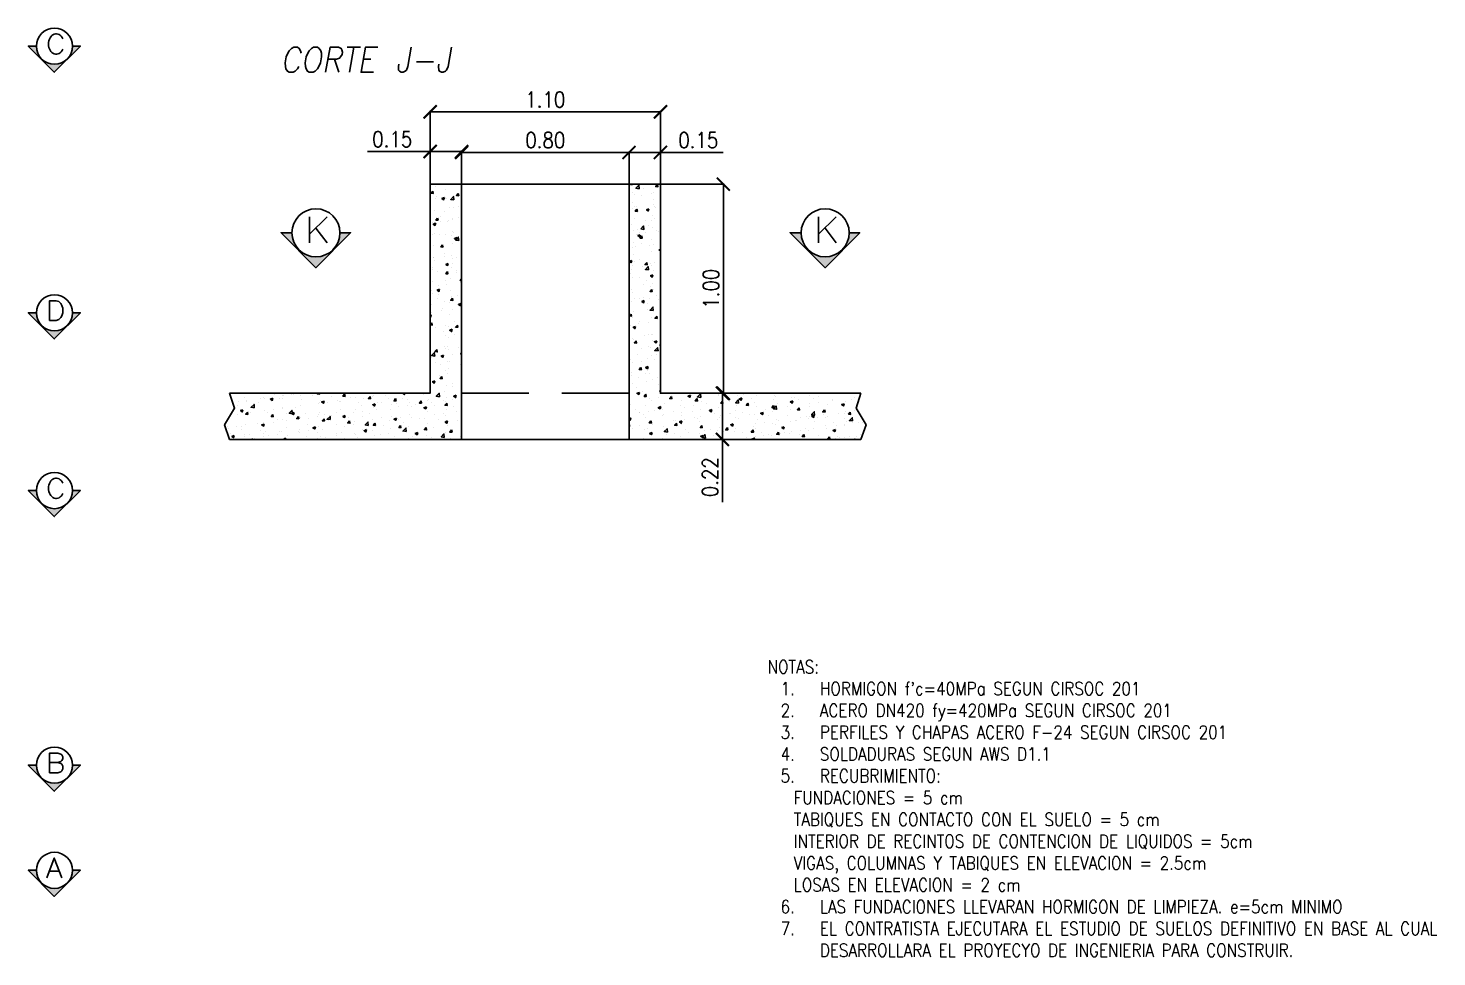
# Model space of a CAD drawing. Extents: x 93 to 1928, y 79 to 574.
# Drawn here: x 531.4 to 800.7, y 113.2 to 290.7 of the extents above; entities that cross this region are included whole.
import ezdxf

# ---------------------------------------------------------------- set-up
doc = ezdxf.new("R2010")
doc.units = 0
doc.header["$MEASUREMENT"] = 0
for name, color, linetype in [('Cotas', 1, 'Continuous'), ('PDF_00-COTAS-PARCIALES', 4, 'Continuous'), ('PDF_auxiliar', 1, 'Continuous'), ('PDF_CORTES-50', 6, 'Continuous'), ('PDF_encofrado', 4, 'Continuous'), ('PDF_HATCH', 1, 'Continuous'), ('PDF_LINEAS-POS-ARMADURA', 4, 'Continuous'), ('Texto', 2, 'Continuous')]:
    doc.layers.add(name, color=color, linetype=linetype)
doc.styles.add('ROMANS', font='ROMANS.SHX', dxfattribs={"width": 0.85})
doc.dimstyles.new('1.10', dxfattribs={"dimtxt": 3, "dimasz": 2.5, "dimexe": 0.18, "dimexo": 0.0625, "dimgap": 0.85, "dimtad": 1, "dimlfac": 0.1, "dimzin": 0, "dimdsep": 46, "dimtxsty": 'ROMANS', "dimblk": 'ARCHTICK', "dimcen": 0.09, "dimclrd": 256, "dimclre": 256, "dimclrt": 2, "dimadec": 0, "dimazin": 0, "dimtfac": 1, "dimtofl": 0, "dimtmove": 0, "dimatfit": 3, "dimfxl": 15, "dimfxlon": 1, "dimtolj": 1, "dimtzin": 0, "dimarcsym": 0})

# ---------------------------------------------------------------- blocks, each defined once
blk = doc.blocks.new('_ArchTick')
at = {"color": 0, "linetype": 'ByBlock', "const_width": 0.15}
blk.add_lwpolyline([(-0.5, -0.5), (0.5, 0.5)], dxfattribs=at)
blk = doc.blocks.new('*D42')
at = {"layer": 'Cotas', "lineweight": -2, "transparency": 16777216}
for p, q in [((652.32, 220.89), (664.28, 220.89)), ((664.1, 220.89), (664.1, 212.09)), ((652.32, 212.09), (664.28, 212.09)), ((664.1, 212.09), (664.1, 200.12))]:
    blk.add_line(p, q, dxfattribs=at)
at = {"layer": 'Defpoints', "color": 0, "transparency": 16777216}
for p in [(652.26, 220.89), (652.26, 212.09), (664.1, 212.09)]:
    blk.add_point(p, dxfattribs=at)
at = {"layer": 'Cotas', "lineweight": -2, "transparency": 16777216, "xscale": 2.5, "yscale": 2.5, "zscale": 2.5}
for p, rotation in [((664.1, 220.89), 90), ((664.1, 212.09), 270)]:
    blk.add_blockref('_ArchTick', p, dxfattribs=dict(at, rotation=rotation))
at = {"layer": 'Cotas', "color": 2, "transparency": 16777216, "insert": (661.75, 204.85), "char_height": 3, "attachment_point": 5, "rotation": 90, "style": 'ROMANS'}
blk.add_mtext('\\A1;0.22', dxfattribs=at)
blk = doc.blocks.new('*D43')
at = {"layer": 'Cotas', "lineweight": -2, "transparency": 16777216}
for p, q in [((614.24, 260.93), (614.24, 267.11)), ((614.24, 266.93), (646.25, 266.93)), ((646.25, 260.93), (646.25, 267.11))]:
    blk.add_line(p, q, dxfattribs=at)
at = {"layer": 'Defpoints', "color": 0, "transparency": 16777216}
for p in [(646.25, 266.93), (614.24, 260.86), (646.25, 260.86)]:
    blk.add_point(p, dxfattribs=at)
at = {"layer": 'Cotas', "lineweight": -2, "transparency": 16777216, "xscale": 2.5, "yscale": 2.5, "zscale": 2.5, "rotation": 180}
blk.add_blockref('_ArchTick', (614.24, 266.93), dxfattribs=at)
at = {"layer": 'Cotas', "lineweight": -2, "transparency": 16777216, "xscale": 2.5, "yscale": 2.5, "zscale": 2.5}
blk.add_blockref('_ArchTick', (646.25, 266.93), dxfattribs=at)
at = {"layer": 'Cotas', "color": 2, "transparency": 16777216, "insert": (630.25, 269.28), "char_height": 3, "attachment_point": 5, "style": 'ROMANS'}
blk.add_mtext('\\A1;0.80', dxfattribs=at)
blk = doc.blocks.new('*D44')
at = {"layer": 'Cotas', "lineweight": -2, "transparency": 16777216}
for p, q in [((646.25, 260.93), (646.25, 267.11)), ((646.25, 266.93), (652.26, 266.93)), ((652.26, 260.93), (652.26, 267.11)), ((652.26, 266.93), (664.23, 266.93))]:
    blk.add_line(p, q, dxfattribs=at)
at = {"layer": 'Defpoints', "color": 0, "transparency": 16777216}
for p in [(652.26, 266.93), (646.25, 260.86), (652.26, 260.86)]:
    blk.add_point(p, dxfattribs=at)
at = {"layer": 'Cotas', "lineweight": -2, "transparency": 16777216, "xscale": 2.5, "yscale": 2.5, "zscale": 2.5, "rotation": 180}
blk.add_blockref('_ArchTick', (646.25, 266.93), dxfattribs=at)
at = {"layer": 'Cotas', "lineweight": -2, "transparency": 16777216, "xscale": 2.5, "yscale": 2.5, "zscale": 2.5}
blk.add_blockref('_ArchTick', (652.26, 266.93), dxfattribs=at)
at = {"layer": 'Cotas', "color": 2, "transparency": 16777216, "insert": (659.5, 269.28), "char_height": 3, "attachment_point": 5, "style": 'ROMANS'}
blk.add_mtext('\\A1;0.15', dxfattribs=at)
blk = doc.blocks.new('*D45')
at = {"layer": 'Cotas', "lineweight": -2, "transparency": 16777216}
for p, q in [((608.23, 267.11), (596.26, 267.11)), ((608.23, 260.93), (608.23, 267.29)), ((614.24, 267.11), (608.23, 267.11)), ((614.24, 260.93), (614.24, 267.29))]:
    blk.add_line(p, q, dxfattribs=at)
at = {"layer": 'Defpoints', "color": 0, "transparency": 16777216}
for p in [(608.23, 267.11), (608.23, 260.86), (614.24, 260.86)]:
    blk.add_point(p, dxfattribs=at)
at = {"layer": 'Cotas', "lineweight": -2, "transparency": 16777216, "xscale": 2.5, "yscale": 2.5, "zscale": 2.5, "rotation": 180}
blk.add_blockref('_ArchTick', (608.23, 267.11), dxfattribs=at)
at = {"layer": 'Cotas', "lineweight": -2, "transparency": 16777216, "xscale": 2.5, "yscale": 2.5, "zscale": 2.5}
blk.add_blockref('_ArchTick', (614.24, 267.11), dxfattribs=at)
at = {"layer": 'Cotas', "color": 2, "transparency": 16777216, "insert": (600.99, 269.46), "char_height": 3, "attachment_point": 5, "style": 'ROMANS'}
blk.add_mtext('\\A1;0.15', dxfattribs=at)
blk = doc.blocks.new('*D46')
at = {"layer": 'Cotas', "lineweight": -2, "transparency": 16777216}
for p, q in [((652.32, 260.86), (664.46, 260.86)), ((664.28, 260.86), (664.28, 220.89)), ((652.32, 220.89), (664.46, 220.89))]:
    blk.add_line(p, q, dxfattribs=at)
at = {"layer": 'Defpoints', "color": 0, "transparency": 16777216}
for p in [(652.26, 260.86), (652.26, 220.89), (664.28, 220.89)]:
    blk.add_point(p, dxfattribs=at)
at = {"layer": 'Cotas', "lineweight": -2, "transparency": 16777216, "xscale": 2.5, "yscale": 2.5, "zscale": 2.5}
for p, rotation in [((664.28, 260.86), 90), ((664.28, 220.89), 270)]:
    blk.add_blockref('_ArchTick', p, dxfattribs=dict(at, rotation=rotation))
at = {"layer": 'Cotas', "color": 2, "transparency": 16777216, "insert": (661.93, 240.88), "char_height": 3, "attachment_point": 5, "rotation": 90, "style": 'ROMANS'}
blk.add_mtext('\\A1;1.00', dxfattribs=at)
blk = doc.blocks.new('*D53')
at = {"layer": 'Cotas', "lineweight": -2, "transparency": 16777216}
for p, q in [((608.23, 260.93), (608.23, 274.87)), ((608.23, 274.69), (652.26, 274.69)), ((652.26, 260.93), (652.26, 274.87))]:
    blk.add_line(p, q, dxfattribs=at)
at = {"layer": 'Defpoints', "color": 0, "transparency": 16777216}
for p in [(652.26, 274.69), (608.23, 260.86), (652.26, 260.86)]:
    blk.add_point(p, dxfattribs=at)
at = {"layer": 'Cotas', "lineweight": -2, "transparency": 16777216, "xscale": 2.5, "yscale": 2.5, "zscale": 2.5, "rotation": 180}
blk.add_blockref('_ArchTick', (608.23, 274.69), dxfattribs=at)
at = {"layer": 'Cotas', "lineweight": -2, "transparency": 16777216, "xscale": 2.5, "yscale": 2.5, "zscale": 2.5}
blk.add_blockref('_ArchTick', (652.26, 274.69), dxfattribs=at)
at = {"layer": 'Cotas', "color": 2, "transparency": 16777216, "insert": (630.25, 277.04), "char_height": 3, "attachment_point": 5, "style": 'ROMANS'}
blk.add_mtext('\\A1;1.10', dxfattribs=at)

msp = doc.modelspace()

# ---------------------------------------------------------------- hatches: boundary and pattern name
at = {"layer": 'PDF_00-COTAS-PARCIALES', "transparency": 33554559}
for points in [[(541.392, 287.243), (539.832, 287.243), (539.769, 286.606), (539.61, 286.001), (539.323, 285.428), (538.941, 284.919), (538.464, 284.474), (537.923, 284.155), (537.318, 283.932), (536.713, 283.805), (536.076, 283.805), (535.44, 283.932), (534.867, 284.155), (534.326, 284.474), (533.848, 284.919), (533.466, 285.428), (533.18, 286.001), (533.021, 286.606), (532.957, 287.243), (531.397, 287.243), (533.721, 284.919), (534.135, 284.474), (534.453, 284.155), (534.708, 283.932), (534.803, 283.805), (536.395, 282.245), (538.305, 284.155), (538.655, 284.474), (539.069, 284.919)], [(541.392, 236.281), (539.832, 236.281), (539.769, 235.644), (539.61, 235.039), (539.323, 234.466), (538.941, 233.957), (538.464, 233.543), (537.923, 233.193), (537.318, 232.97), (536.713, 232.843), (536.076, 232.843), (535.44, 232.97), (534.867, 233.193), (534.326, 233.543), (533.848, 233.957), (533.466, 234.466), (533.18, 235.039), (533.021, 235.644), (532.957, 236.281), (531.397, 236.281), (534.135, 233.543), (534.453, 233.193), (534.708, 232.97), (534.803, 232.843), (536.395, 231.283)], [(541.392, 202.316), (539.832, 202.316), (539.769, 201.68), (539.61, 201.075), (539.323, 200.502), (538.941, 199.993), (538.464, 199.579), (537.923, 199.229), (537.318, 199.006), (536.713, 198.878), (536.076, 198.878), (535.44, 199.006), (534.867, 199.229), (534.326, 199.579), (533.848, 199.993), (533.466, 200.502), (533.18, 201.075), (533.021, 201.68), (532.957, 202.316), (531.397, 202.316), (534.135, 199.579), (534.453, 199.229), (534.708, 199.006), (534.803, 198.878), (536.395, 197.319)], [(541.392, 149.826), (539.832, 149.826), (539.769, 149.189), (539.61, 148.585), (539.323, 148.012), (538.941, 147.502), (538.464, 147.088), (537.923, 146.738), (537.318, 146.515), (536.713, 146.388), (536.076, 146.388), (535.44, 146.515), (534.867, 146.738), (534.326, 147.088), (533.848, 147.502), (533.466, 148.012), (533.18, 148.585), (533.021, 149.189), (532.957, 149.826), (531.397, 149.826), (534.135, 147.088), (534.453, 146.738), (534.708, 146.515), (534.803, 146.388), (536.395, 144.828)], [(541.392, 129.74), (539.832, 129.74), (539.769, 129.135), (539.61, 128.499), (539.323, 127.926), (538.941, 127.448), (538.464, 127.003), (537.923, 126.684), (537.318, 126.43), (536.713, 126.334), (536.076, 126.334), (535.44, 126.43), (534.867, 126.684), (534.326, 127.003), (533.848, 127.448), (533.466, 127.926), (533.18, 128.499), (533.021, 129.135), (532.957, 129.74), (531.397, 129.74), (532.034, 129.135), (532.639, 128.499), (533.212, 127.926), (533.721, 127.448), (534.135, 127.003), (536.395, 124.743), (537.954, 126.334), (538.082, 126.43), (538.305, 126.684), (538.655, 127.003), (539.069, 127.448), (539.578, 127.926), (540.151, 128.499), (540.756, 129.135)]]:
    msp.add_hatch(color=256, dxfattribs=at).paths.add_polyline_path(points)
at = {"layer": 'PDF_LINEAS-POS-ARMADURA', "transparency": 33554559}
for points in [[(593.03, 251.59), (590.956, 251.59), (590.871, 250.744), (590.659, 249.897), (590.278, 249.177), (589.77, 248.5), (589.135, 247.907), (588.415, 247.484), (587.653, 247.145), (586.806, 247.018), (585.96, 247.018), (585.113, 247.145), (584.351, 247.484), (583.631, 247.907), (582.996, 248.5), (582.488, 249.177), (582.107, 249.897), (581.895, 250.744), (581.811, 251.59), (579.736, 251.59), (580.583, 250.744), (581.387, 249.897), (582.149, 249.177), (582.827, 248.5), (583.377, 247.907), (583.843, 247.484), (584.139, 247.145), (586.383, 244.901), (588.458, 247.018), (588.627, 247.145), (588.923, 247.484), (589.389, 247.907), (589.94, 248.5), (590.617, 249.177), (591.379, 249.897), (592.183, 250.744)], [(690.367, 251.59), (688.292, 251.59), (688.208, 250.744), (687.954, 249.897), (687.615, 249.177), (687.107, 248.5), (686.472, 247.907), (685.752, 247.484), (684.948, 247.145), (684.143, 247.018), (683.296, 247.018), (682.45, 247.145), (681.645, 247.484), (680.925, 247.907), (680.333, 248.5), (679.825, 249.177), (679.443, 249.897), (679.189, 250.744), (679.105, 251.59), (677.03, 251.59), (677.877, 250.744), (678.681, 249.897), (679.443, 249.177), (681.137, 247.484), (681.433, 247.145), (681.603, 247.018), (683.72, 244.901), (685.794, 247.018), (685.964, 247.145), (686.26, 247.484), (687.954, 249.177), (688.716, 249.897), (689.52, 250.744)]]:
    msp.add_hatch(color=256, dxfattribs=at).paths.add_polyline_path(points)

# ---------------------------------------------------------------- linework, layer by layer
at = {"layer": 'PDF_00-COTAS-PARCIALES', "lineweight": 25}
for points in [[(532.957, 287.243), (531.397, 287.243), (536.395, 282.245), (541.392, 287.243), (539.832, 287.243)], [(532.957, 236.281), (531.397, 236.281), (536.395, 231.283), (541.392, 236.281), (539.832, 236.281)], [(532.957, 202.316), (531.397, 202.316), (536.395, 197.319), (541.392, 202.316), (539.832, 202.316)], [(532.957, 149.826), (531.397, 149.826), (536.395, 144.828), (541.392, 149.826), (539.832, 149.826)], [(532.957, 129.74), (531.397, 129.74), (536.395, 124.743), (541.392, 129.74), (539.832, 129.74)]]:
    msp.add_lwpolyline(points, dxfattribs=at)
at = {"layer": 'PDF_00-COTAS-PARCIALES', "color": 6, "lineweight": 25}
msp.add_lwpolyline([(535.503, 234.816), (535.503, 238.572), (536.745, 238.572), (537.286, 238.413), (537.636, 238.031), (537.827, 237.681), (538.018, 237.14), (538.018, 236.249), (537.827, 235.708), (537.636, 235.357), (537.286, 235.007), (536.745, 234.816)], close=True, dxfattribs=at)
for points in [[(537.095, 150.335), (537.636, 150.144), (537.827, 149.985), (538.018, 149.603), (538.018, 149.094), (537.827, 148.712), (537.636, 148.553), (537.095, 148.362), (535.503, 148.362), (535.503, 152.118), (537.095, 152.118), (537.636, 151.927), (537.827, 151.768), (538.018, 151.418), (538.018, 151.036), (537.827, 150.685), (537.636, 150.526), (537.095, 150.335), (535.503, 150.335)], [(534.962, 128.276), (536.395, 132.064), (537.827, 128.276)], [(535.503, 129.549), (537.286, 129.549)]]:
    msp.add_lwpolyline(points, dxfattribs=at)
at = {"layer": 'PDF_00-COTAS-PARCIALES', "lineweight": 25}
for centre in [(536.411, 287.227), (536.411, 236.265), (536.411, 202.3), (536.411, 149.81), (536.411, 129.724)]:
    msp.add_circle(centre, 3.454, dxfattribs=at)
at = {"layer": 'PDF_00-COTAS-PARCIALES', "color": 6, "lineweight": 25}
for centre, major_axis, ratio, start_param, end_param in [((536.747, 287.65), (0.014, 1.942), 0.7598939, 5.2545534, 10.4720151), ((536.75, 202.735), (-0.01, 1.929), 0.7650693, 5.2427023, 10.4518663)]:
    msp.add_ellipse(centre, major_axis=major_axis, ratio=ratio, start_param=start_param, end_param=end_param, dxfattribs=at)
at = {"layer": 'PDF_auxiliar', "lineweight": 25}
for points in [[(569.913, 212.089), (568.94, 214.883), (570.845, 218.058), (569.913, 220.895)], [(690.536, 212.089), (691.552, 214.883), (689.647, 218.058), (690.536, 220.895)]]:
    msp.add_lwpolyline(points, dxfattribs=at)
at = {"layer": 'PDF_CORTES-50', "lineweight": 25}
for points in [[(569.913, 220.895), (608.23, 220.895), (608.23, 260.863), (614.242, 260.863), (614.242, 212.089), (569.913, 212.089)], [(690.536, 212.089), (646.25, 212.089), (646.25, 260.863), (652.262, 260.863), (652.262, 220.895), (690.536, 220.895)]]:
    msp.add_lwpolyline(points, dxfattribs=at)
at = {"layer": 'PDF_encofrado', "lineweight": 25}
for points in [[(646.25, 260.863), (614.242, 260.863)], [(646.25, 212.089), (614.242, 212.089)]]:
    msp.add_lwpolyline(points, dxfattribs=at)
at = {"layer": 'PDF_encofrado', "color": 1, "lineweight": 25}
for points in [[(627.113, 220.895), (614.242, 220.895)], [(646.25, 220.895), (633.379, 220.895)]]:
    msp.add_lwpolyline(points, dxfattribs=at)
at = {"layer": 'PDF_HATCH', "lineweight": 25}
for points in [[(608.738, 259.508), (608.823, 259.084), (608.399, 259.127)], [(613.607, 259.084), (613.692, 258.661), (613.268, 258.703)], [(648.198, 259.974), (647.562, 260.101), (648.113, 260.651)], [(651.712, 260.778), (651.754, 260.355), (651.373, 260.397)], [(610.982, 258.322), (610.812, 257.899), (610.474, 258.153)], [(612.76, 257.857), (612.167, 257.941), (612.718, 258.492)], [(647.774, 256.078), (647.859, 255.655), (647.435, 255.697)], [(650.06, 256.163), (649.933, 255.74), (649.595, 255.951)], [(609.331, 253.411), (609.161, 252.988), (608.823, 253.199)], [(609.669, 254.385), (609.754, 253.961), (609.331, 254.004)], [(614.242, 253.58), (614.2, 253.58)], [(613.395, 250.659), (613.226, 250.236), (612.887, 250.49)], [(648.409, 251.209), (648.282, 250.786), (647.944, 251.04)], [(648.706, 250.998), (648.79, 250.574), (648.367, 250.574)], [(610.601, 249.262), (610.685, 248.838), (610.304, 248.881)], [(611.702, 245.705), (611.575, 245.324), (611.236, 245.536)], [(646.758, 246.298), (646.631, 245.875), (646.292, 246.086)], [(649.637, 245.875), (649.722, 245.451), (649.298, 245.494)], [(649.976, 244.478), (649.383, 244.562), (649.891, 245.113)], [(611.575, 244.181), (611.617, 243.758), (611.236, 243.758)], [(650.823, 243.546), (650.696, 243.123), (650.357, 243.377)], [(610.05, 240.794), (609.923, 240.371), (609.585, 240.625)], [(650.611, 240.752), (650.653, 240.328), (650.272, 240.371)], [(612.506, 239.058), (612.591, 238.635), (612.167, 238.677)], [(614.115, 238.042), (613.988, 237.661), (613.649, 237.873)], [(649.171, 238.635), (649.044, 238.211), (648.706, 238.423)], [(650.865, 236.73), (650.272, 236.814), (650.823, 237.365)], [(608.569, 234.359), (608.653, 233.935), (608.23, 233.978)], [(646.673, 236.052), (646.716, 235.629), (646.335, 235.671)], [(651.542, 235.629), (651.627, 235.205), (651.204, 235.248)], [(612.464, 233.131), (612.337, 232.707), (611.998, 232.961)], [(613.437, 233.935), (613.522, 233.512), (613.099, 233.554)], [(647.52, 233.681), (647.393, 233.258), (647.054, 233.512)], [(609.5, 229.236), (609.585, 228.812), (609.161, 228.855)], [(647.605, 230.929), (647.689, 230.506), (647.266, 230.548)], [(651.585, 230.929), (651.458, 230.548), (651.119, 230.76)], [(651.796, 228.982), (651.161, 229.066), (651.712, 229.617)], [(609.119, 228.008), (608.526, 228.093), (609.034, 228.643)], [(610.812, 228.177), (610.685, 227.796), (610.347, 228.008)], [(610.474, 224.113), (610.516, 223.689), (610.135, 223.732)], [(648.536, 225.849), (648.621, 225.383), (648.198, 225.425)], [(649.933, 226.018), (649.764, 225.595), (649.425, 225.849)], [(609.161, 223.266), (609.034, 222.843), (608.696, 223.097)], [(610.008, 220.218), (609.415, 220.345), (609.966, 220.895)], [(648.282, 221.064), (648.113, 220.683), (647.774, 220.895)], [(574.613, 218.101), (574.02, 218.228), (574.571, 218.778)], [(578.169, 219.964), (578.042, 219.54), (577.704, 219.794)], [(587.95, 219.413), (587.823, 218.99), (587.484, 219.244)], [(591.887, 220.726), (591.972, 220.302), (591.548, 220.345)], [(596.756, 220.302), (596.841, 219.879), (596.417, 219.921)], [(597.73, 218.863), (597.603, 218.482), (597.264, 218.693)], [(601.625, 219.879), (601.71, 219.455), (601.329, 219.455)], [(606.536, 219.455), (606.579, 219.032), (606.198, 219.032)], [(607.51, 218.312), (607.383, 217.931), (607.044, 218.143)], [(611.405, 219.032), (611.49, 218.566), (611.067, 218.609)], [(613.226, 220.514), (613.099, 220.091), (612.76, 220.345)], [(649.468, 220.726), (649.552, 220.302), (649.171, 220.302)], [(652.304, 218.355), (652.177, 217.931), (651.839, 218.143)], [(654.379, 220.302), (654.464, 219.879), (654.04, 219.879)], [(658.02, 220.556), (657.893, 220.133), (657.554, 220.345)], [(659.248, 219.879), (659.333, 219.413), (658.909, 219.455)], [(659.968, 220.091), (659.333, 220.218), (659.883, 220.768)], [(664.117, 219.413), (664.202, 218.99), (663.778, 219.032)], [(667.208, 218.99), (666.615, 219.074), (667.123, 219.625)], [(667.8, 220.006), (667.673, 219.582), (667.335, 219.794)], [(668.986, 218.99), (669.071, 218.566), (668.689, 218.609)], [(673.897, 218.566), (673.982, 218.143), (673.558, 218.185)], [(677.581, 219.455), (677.454, 219.032), (677.115, 219.244)], [(678.766, 218.143), (678.851, 217.72), (678.427, 217.762)], [(687.361, 218.905), (687.234, 218.482), (686.895, 218.736)], [(572.454, 217.762), (572.327, 217.339), (571.988, 217.593)], [(573.3, 217.296), (573.385, 216.873), (572.962, 216.915)], [(578.169, 216.873), (578.254, 216.449), (577.873, 216.492)], [(581.895, 217), (581.302, 217.084), (581.811, 217.635)], [(582.234, 217.211), (582.107, 216.83), (581.768, 217.042)], [(583.081, 216.449), (583.123, 216.026), (582.742, 216.068)], [(587.95, 216.026), (588.034, 215.603), (587.611, 215.645)], [(589.135, 215.857), (588.542, 215.941), (589.093, 216.492)], [(592.014, 216.661), (591.887, 216.28), (591.548, 216.492)], [(592.819, 215.603), (592.903, 215.179), (592.48, 215.222)], [(601.794, 216.153), (601.667, 215.73), (601.329, 215.941)], [(611.575, 215.603), (611.448, 215.179), (611.109, 215.391)], [(650.441, 215.603), (650.526, 215.179), (650.103, 215.222)], [(656.369, 215.603), (656.242, 215.179), (655.903, 215.433)], [(662.085, 217.804), (661.958, 217.381), (661.619, 217.635)], [(671.865, 217.254), (671.738, 216.83), (671.399, 217.084)], [(681.73, 216.746), (681.137, 216.83), (681.645, 217.381)], [(681.645, 216.703), (681.518, 216.28), (681.179, 216.534)], [(683.635, 217.72), (683.72, 217.296), (683.296, 217.339)], [(688.504, 217.296), (688.589, 216.873), (688.208, 216.915)], [(688.97, 215.603), (688.377, 215.687), (688.927, 216.238)], [(570.802, 212.851), (570.675, 212.427), (570.337, 212.639)], [(576.518, 215.01), (576.391, 214.629), (576.052, 214.841)], [(586.298, 214.502), (586.171, 214.078), (585.833, 214.29)], [(596.079, 213.951), (595.952, 213.528), (595.613, 213.74)], [(596.417, 214.756), (595.825, 214.841), (596.333, 215.391)], [(597.688, 215.179), (597.772, 214.756), (597.391, 214.798)], [(602.599, 214.756), (602.641, 214.332), (602.26, 214.375)], [(603.657, 213.613), (603.065, 213.697), (603.615, 214.248)], [(605.859, 213.401), (605.732, 212.978), (605.393, 213.232)], [(607.468, 214.332), (607.552, 213.909), (607.129, 213.951)], [(610.94, 212.47), (610.347, 212.597), (610.855, 213.147)], [(612.337, 213.909), (612.421, 213.486), (611.998, 213.486)], [(650.653, 213.401), (650.526, 213.02), (650.187, 213.232)], [(653.575, 213.486), (652.982, 213.57), (653.532, 214.121)], [(655.31, 215.179), (655.395, 214.756), (654.972, 214.798)], [(660.179, 214.756), (660.264, 214.332), (659.883, 214.332)], [(660.433, 212.851), (660.306, 212.47), (659.968, 212.681)], [(660.857, 212.343), (660.264, 212.47), (660.772, 213.02)], [(665.048, 214.332), (665.133, 213.909), (664.752, 213.909)], [(666.149, 215.052), (666.022, 214.629), (665.683, 214.883)], [(669.96, 213.909), (670.044, 213.443), (669.621, 213.486)], [(674.829, 213.443), (674.913, 213.02), (674.49, 213.062)], [(675.929, 214.502), (675.802, 214.121), (675.464, 214.332)], [(679.698, 213.02), (679.782, 212.597), (679.359, 212.639)], [(685.71, 213.951), (685.583, 213.57), (685.244, 213.782)], [(684.566, 212.597), (684.651, 212.173), (684.27, 212.216)]]:
    msp.add_lwpolyline(points, close=True, dxfattribs=at)
for points in [[(608.611, 260.863), (608.611, 260.863)], [(609.331, 260.397), (609.331, 260.397)], [(609.415, 258.534), (609.415, 258.534)], [(610.601, 260.82), (610.601, 260.82)], [(611.236, 259.762), (611.236, 259.762)], [(612.76, 258.619), (612.76, 258.619)], [(613.734, 259.084), (613.734, 259.084)], [(614.242, 260.651), (614.242, 260.651)], [(646.885, 260.863), (646.885, 260.778), (646.504, 260.82), (646.546, 260.863)], [(646.927, 259.296), (646.927, 259.296)], [(647.393, 258.83), (647.393, 258.83)], [(648.282, 260.355), (648.282, 260.355)], [(648.706, 258.788), (648.706, 258.788)], [(649.087, 260.058), (649.087, 260.058)], [(650.526, 259.127), (650.526, 259.127)], [(650.95, 259.338), (650.95, 259.338)], [(651.288, 260.863), (651.585, 260.651), (651.669, 260.863)], [(609.161, 255.909), (609.161, 255.909)], [(609.246, 258.153), (609.246, 258.153)], [(611.448, 258.111), (611.448, 258.111)], [(611.913, 256.417), (611.913, 256.417)], [(612.675, 256.375), (612.675, 256.375)], [(613.649, 256.629), (613.649, 256.629)], [(646.927, 257.306), (646.927, 257.306)], [(646.927, 256.121), (646.927, 256.121)], [(647.351, 256.544), (647.351, 256.544)], [(647.774, 256.586), (647.774, 256.586)], [(650.865, 257.052), (650.865, 257.052)], [(650.907, 257.984), (650.907, 257.984)], [(651.204, 256.671), (651.204, 256.671)], [(651.373, 256.417), (651.373, 256.417)], [(608.611, 253.538), (608.611, 253.538)], [(609.119, 253.623), (609.119, 253.623)], [(610.135, 254.639), (610.135, 254.639)], [(610.135, 253.707), (610.135, 253.707)], [(610.982, 255.697), (610.982, 255.697)], [(611.532, 253.75), (611.532, 253.75)], [(611.829, 253.961), (611.829, 253.961)], [(612.591, 254.215), (612.591, 254.215)], [(612.591, 254.088), (612.591, 254.088)], [(613.734, 254.47), (613.734, 254.47)], [(646.419, 253.115), (646.419, 253.115)], [(646.631, 253.242), (646.631, 253.242)], [(647.266, 254.3), (647.266, 254.3)], [(649.425, 254.004), (649.425, 254.004)], [(650.611, 253.919), (650.611, 253.919)], [(650.78, 254.808), (650.78, 254.808)], [(651.119, 254.215), (651.119, 254.215)], [(608.357, 251.04), (608.357, 251.04)], [(608.78, 251.167), (608.78, 251.167)], [(609.034, 251.379), (609.034, 251.379)], [(610.05, 251.252), (610.05, 251.252)], [(611.236, 251.167), (611.236, 251.167)], [(612.379, 251.04), (612.379, 251.04)], [(612.506, 251.845), (612.506, 251.845)], [(612.633, 251.59), (612.633, 251.59)], [(613.099, 250.193), (613.607, 250.744), (613.692, 250.109), (613.056, 250.193)], [(647.181, 252.014), (647.181, 252.014)], [(647.647, 251.336), (647.647, 251.336)], [(647.859, 252.183), (647.859, 252.183)], [(648.282, 251.718), (648.282, 251.718)], [(648.494, 252.353), (649.002, 252.903), (649.087, 252.226), (648.494, 252.31)], [(649.341, 251.548), (649.341, 251.548)], [(650.06, 252.945), (650.06, 252.945)], [(650.696, 252.522), (650.696, 252.522)], [(651.5, 252.056), (651.5, 252.056)], [(651.923, 251.887), (651.923, 251.887)], [(652.262, 252.437), (652.262, 252.437)], [(608.272, 248.584), (608.272, 248.584)], [(608.95, 249.093), (608.95, 249.093)], [(610.855, 248.923), (610.855, 248.923)], [(612.421, 249.558), (612.421, 249.558)], [(646.927, 248.669), (646.927, 248.669)], [(647.097, 249.77), (647.097, 249.77)], [(647.562, 248.881), (647.562, 248.881)], [(648.706, 249.516), (648.706, 249.516)], [(650.145, 249.22), (650.145, 249.22)], [(650.526, 247.992), (650.526, 247.992)], [(650.611, 250.278), (650.611, 250.278)], [(650.865, 249.347), (650.865, 249.347)], [(652.262, 248.119), (652.008, 248.288), (652.262, 248.373)], [(608.865, 246.849), (608.865, 246.849)], [(608.865, 246.806), (608.865, 246.806)], [(609.034, 246.256), (609.034, 246.256)], [(610.94, 247.103), (610.94, 247.103)], [(611.067, 247.568), (611.067, 247.568)], [(612.337, 247.314), (612.337, 247.314)], [(612.506, 246.637), (612.506, 246.637)], [(612.591, 245.621), (612.591, 245.621)], [(613.353, 246.806), (613.353, 246.806)], [(646.927, 245.24), (646.927, 245.24)], [(647.012, 247.484), (647.012, 247.484)], [(647.393, 246.002), (647.393, 246.002)], [(648.325, 246.51), (648.325, 246.51)], [(648.833, 245.113), (648.833, 245.113)], [(650.441, 245.748), (650.441, 245.748)], [(650.611, 245.282), (650.611, 245.282)], [(651.034, 245.875), (651.034, 245.875)], [(608.611, 244.943), (608.611, 244.943)], [(608.78, 244.562), (608.78, 244.562)], [(609.712, 244.097), (609.712, 244.097)], [(611.194, 242.53), (611.194, 242.53)], [(611.532, 244.139), (611.532, 244.139)], [(612.167, 242.784), (612.167, 242.784)], [(612.252, 245.028), (612.252, 245.028)], [(613.268, 244.351), (613.268, 244.351)], [(613.353, 243.927), (613.353, 243.927)], [(614.242, 242.403), (613.988, 242.445), (614.242, 242.742)], [(646.546, 243.843), (646.546, 243.843)], [(646.631, 244.605), (646.631, 244.605)], [(646.843, 242.953), (646.843, 242.953)], [(648.24, 243.123), (648.24, 243.123)], [(649.679, 242.403), (649.679, 242.403)], [(650.357, 243.461), (650.357, 243.461)], [(650.865, 244.393), (650.865, 244.393)], [(652.22, 243.8), (652.22, 243.8)], [(608.399, 240.625), (608.399, 240.625)], [(608.611, 240.032), (608.611, 240.032)], [(608.696, 242.318), (608.696, 242.318)], [(609.754, 241.429), (609.754, 241.429)], [(609.839, 239.693), (609.839, 239.693)], [(611.448, 241.683), (611.448, 241.683)], [(612.04, 240.455), (612.04, 240.455)], [(612.083, 240.498), (612.083, 240.498)], [(614.03, 242.022), (614.03, 242.022)], [(646.758, 240.709), (646.758, 240.709)], [(646.885, 240.074), (646.885, 240.074)], [(649.044, 241.726), (649.044, 241.726)], [(650.272, 241.218), (650.272, 241.218)], [(650.78, 241.937), (650.78, 241.937)], [(650.865, 240.752), (650.865, 240.752)], [(608.526, 237.788), (608.526, 237.788)], [(609.669, 238.974), (609.669, 238.974)], [(610.685, 237.026), (610.685, 237.026)], [(610.94, 238.508), (610.94, 238.508)], [(611.998, 238.254), (611.998, 238.254)], [(612.252, 239.312), (612.252, 239.312)], [(612.548, 236.984), (612.548, 236.984)], [(613.437, 239.566), (613.437, 239.566)], [(646.673, 238.423), (646.673, 238.423)], [(647.266, 239.058), (647.266, 239.058)], [(648.325, 238.931), (648.325, 238.931)], [(648.96, 239.27), (648.96, 239.27)], [(649.764, 238.042), (649.764, 238.042)], [(650.187, 238.931), (650.187, 238.931)], [(651.542, 239.609), (651.542, 239.609)], [(651.966, 238.804), (651.966, 238.804)], [(608.23, 235.798), (608.399, 235.883), (608.272, 235.459), (608.23, 235.459)], [(608.442, 235.502), (608.442, 235.502)], [(608.569, 236.306), (608.569, 236.306)], [(610.474, 236.645), (610.474, 236.645)], [(611.913, 236.01), (611.913, 236.01)], [(612.972, 234.528), (612.972, 234.528)], [(646.589, 236.179), (646.589, 236.179)], [(646.589, 236.01), (646.589, 236.01)], [(646.97, 235.459), (646.97, 235.459)], [(647.181, 236.56), (647.181, 236.56)], [(648.24, 234.528), (648.24, 234.528)], [(649.764, 236.941), (649.764, 236.941)], [(650.018, 234.401), (650.018, 234.401)], [(650.103, 236.687), (650.103, 236.687)], [(650.569, 236.687), (650.569, 236.687)], [(650.611, 235.332), (650.611, 235.332)], [(652.22, 235.205), (652.22, 235.205)], [(608.357, 233.258), (608.357, 233.258)], [(608.653, 233.978), (608.653, 233.978)], [(609.331, 233.554), (609.331, 233.554)], [(610.77, 232.623), (610.77, 232.623)], [(611.194, 233.935), (611.194, 233.935)], [(611.194, 231.861), (611.194, 231.861)], [(611.829, 233.724), (611.829, 233.724)], [(612.887, 232.072), (612.887, 232.072)], [(612.972, 233.385), (612.972, 233.385)], [(646.419, 231.649), (646.419, 231.649)], [(646.504, 233.893), (646.504, 233.893)], [(647.986, 234.232), (647.986, 234.232)], [(649.298, 231.861), (649.298, 231.861)], [(649.933, 232.157), (649.933, 232.157)], [(650.484, 232.115), (650.484, 232.115)], [(650.823, 232.115), (650.823, 232.115)], [(652.177, 232.326), (652.177, 232.326)], [(608.272, 230.972), (608.272, 230.972)], [(609.373, 229.151), (609.373, 229.151)], [(610.897, 229.871), (610.897, 229.871)], [(611.109, 229.363), (611.109, 229.363)], [(611.617, 229.913), (611.617, 229.913)], [(611.702, 229.193), (611.702, 229.193)], [(611.744, 231.48), (611.744, 231.48)], [(613.692, 229.744), (613.692, 229.744)], [(646.335, 229.363), (646.335, 229.363)], [(646.885, 231.437), (646.885, 231.437)], [(647.097, 231.099), (647.097, 231.099)], [(648.706, 229.447), (648.706, 229.447)], [(649.891, 229.871), (649.891, 229.871)], [(650.399, 229.659), (650.399, 229.659)], [(650.738, 230.929), (650.738, 230.929)], [(652.262, 230.125), (652.135, 230.125), (652.262, 230.252)], [(608.569, 227.711), (608.569, 227.711)], [(609.288, 226.695), (609.288, 226.695)], [(610.304, 226.441), (610.304, 226.441)], [(611.617, 226.949), (611.617, 226.949)], [(611.871, 227.034), (611.871, 227.034)], [(612.548, 228.389), (612.548, 228.389)], [(613.946, 226.314), (613.946, 226.314)], [(614.242, 228.431), (614.073, 228.431), (614.242, 228.643)], [(646.25, 227.119), (646.25, 227.119)], [(646.589, 227.373), (646.589, 227.373)], [(646.885, 226.738), (646.885, 226.738)], [(647.944, 228.389), (647.944, 228.389)], [(648.621, 226.992), (648.621, 226.992)], [(649.806, 227.627), (649.806, 227.627)], [(650.569, 228.093), (650.569, 228.093)], [(651.161, 227.33), (651.161, 227.33)], [(651.585, 228.22), (651.585, 228.22)], [(652.177, 226.568), (652.177, 226.568)], [(610.093, 224.367), (610.093, 224.367)], [(611.151, 225.341), (611.151, 225.341)], [(611.532, 224.663), (611.532, 224.663)], [(611.744, 225.552), (611.744, 225.552)], [(646.631, 224.917), (646.631, 224.917)], [(646.8, 224.282), (646.8, 224.282)], [(648.028, 223.986), (648.028, 223.986)], [(648.198, 225.891), (648.198, 225.891)], [(649.383, 224.621), (649.383, 224.621)], [(649.722, 225.341), (649.722, 225.341)], [(650.23, 224.748), (650.23, 224.748)], [(650.823, 223.52), (650.823, 223.52)], [(651.669, 223.859), (651.669, 223.859)], [(583.546, 220.853), (583.546, 220.853)], [(587.061, 220.895), (587.061, 220.726), (586.679, 220.768), (586.764, 220.895)], [(602.98, 220.895), (603.319, 220.641), (603.361, 220.895)], [(608.315, 221.657), (608.315, 221.657)], [(608.95, 223.012), (608.95, 223.012)], [(610.897, 221.276), (610.897, 221.276)], [(611.448, 222.419), (611.448, 222.419)], [(612.591, 222.843), (612.591, 222.843)], [(612.591, 222.25), (612.591, 222.25)], [(646.843, 222.843), (646.843, 222.843)], [(647.605, 221.953), (647.605, 221.953)], [(648.875, 221.318), (648.875, 221.318)], [(649.552, 220.853), (649.552, 220.853)], [(649.637, 223.097), (649.637, 223.097)], [(651.881, 222.504), (651.881, 222.504)], [(652.262, 221.318), (652.093, 221.318), (652.262, 221.488)], [(658.486, 220.81), (658.486, 220.81)], [(659.798, 220.853), (659.798, 220.853)], [(571.48, 218.524), (571.48, 218.524)], [(571.522, 219.286), (571.522, 219.286)], [(572.75, 220.133), (572.75, 220.133)], [(573.089, 219.413), (573.089, 219.413)], [(573.216, 219.498), (573.216, 219.498)], [(575.46, 219.201), (575.46, 219.201)], [(575.798, 219.836), (575.798, 219.836)], [(576.349, 220.006), (576.349, 220.006)], [(576.645, 219.921), (576.645, 219.921)], [(578.55, 220.726), (578.55, 220.726)], [(579.44, 219.879), (579.44, 219.879)], [(579.99, 219.836), (579.99, 219.836)], [(580.032, 218.143), (580.032, 218.143)], [(580.075, 220.429), (580.075, 220.429)], [(580.117, 220.387), (580.117, 220.387)], [(581.768, 220.641), (581.768, 220.641)], [(582.192, 220.599), (582.192, 220.599)], [(582.573, 218.27), (582.573, 218.27)], [(583.377, 220.556), (583.377, 220.556)], [(583.462, 218.566), (583.462, 218.566)], [(583.631, 219.667), (583.631, 219.667)], [(585.833, 220.429), (585.833, 220.429)], [(586.891, 218.863), (586.891, 218.863)], [(587.018, 219.074), (587.018, 219.074)], [(587.272, 219.54), (587.272, 219.54)], [(588.585, 219.074), (588.585, 219.074)], [(589.474, 220.302), (589.474, 220.302)], [(590.49, 219.54), (590.49, 219.54)], [(590.913, 219.371), (590.913, 219.371)], [(591.167, 219.413), (591.167, 219.413)], [(593.073, 220.133), (593.073, 220.133)], [(593.962, 220.006), (593.962, 220.006)], [(594.512, 219.201), (594.512, 219.201)], [(595.02, 218.524), (595.02, 218.524)], [(595.444, 219.964), (595.444, 219.964)], [(596.714, 219.964), (596.714, 219.964)], [(597.137, 220.218), (597.137, 220.218)], [(597.391, 218.228), (597.391, 218.228)], [(597.476, 220.514), (597.476, 220.514)], [(598.153, 219.074), (598.153, 219.074)], [(599, 219.201), (599, 219.201)], [(599.72, 220.556), (599.72, 220.556)], [(600.355, 219.836), (600.355, 219.836)], [(600.905, 218.736), (600.905, 218.736)], [(601.794, 218.905), (601.794, 218.905)], [(602.218, 218.439), (602.218, 218.439)], [(602.938, 219.921), (602.938, 219.921)], [(603.954, 218.651), (603.954, 218.651)], [(603.996, 219.667), (603.996, 219.667)], [(604.335, 219.159), (604.335, 219.159)], [(604.589, 218.397), (604.589, 218.397)], [(605.435, 218.778), (605.435, 218.778)], [(606.494, 218.99), (606.494, 218.99)], [(606.917, 220.599), (606.917, 220.599)], [(607.637, 219.54), (607.637, 219.54)], [(607.849, 219.667), (607.849, 219.667)], [(608.526, 219.074), (608.526, 219.074)], [(609.034, 218.609), (609.034, 218.609)], [(610.812, 219.54), (610.812, 219.54)], [(611.236, 219.371), (611.236, 219.371)], [(611.363, 220.133), (611.363, 220.133)], [(612.506, 219.794), (612.506, 219.794)], [(612.506, 219.752), (612.506, 219.752)], [(612.675, 218.439), (612.675, 218.439)], [(646.589, 218.778), (646.589, 218.778)], [(649.468, 218.566), (649.468, 218.566)], [(650.103, 219.836), (650.103, 219.836)], [(650.526, 219.455), (650.526, 219.455)], [(651.796, 220.048), (651.796, 220.048)], [(652.939, 219.032), (652.939, 219.032)], [(654.379, 220.387), (654.379, 220.387)], [(654.506, 220.133), (654.506, 220.133)], [(656.115, 218.651), (656.115, 218.651)], [(656.369, 219.498), (656.369, 219.498)], [(656.877, 218.27), (656.877, 218.27)], [(658.613, 218.524), (658.613, 218.524)], [(659.925, 220.006), (659.925, 220.006)], [(660.095, 219.328), (660.095, 219.328)], [(661.153, 218.863), (661.153, 218.863)], [(663.312, 218.185), (663.312, 218.185)], [(663.397, 220.683), (663.397, 220.683)], [(663.397, 220.472), (663.397, 220.472)], [(664.075, 220.006), (664.075, 220.006)], [(665.472, 219.413), (665.472, 219.413)], [(666.784, 218.651), (666.784, 218.651)], [(667.038, 220.556), (667.038, 220.556)], [(667.165, 219.625), (667.165, 219.625)], [(668.054, 220.683), (668.054, 220.683)], [(669.748, 219.964), (669.748, 219.964)], [(670.298, 219.159), (670.298, 219.159)], [(670.637, 218.312), (670.637, 218.312)], [(670.679, 220.387), (670.679, 220.387)], [(673.812, 219.625), (673.812, 219.625)], [(674.405, 218.482), (674.448, 217.847), (673.855, 217.931), (674.405, 218.524)], [(674.024, 220.556), (674.024, 220.556)], [(674.321, 220.218), (674.321, 220.218)], [(674.617, 218.99), (674.617, 218.99)], [(675.76, 220.768), (675.76, 220.768)], [(676.522, 218.439), (676.522, 218.439)], [(677.242, 220.048), (677.242, 220.048)], [(677.919, 220.091), (677.919, 220.091)], [(678.554, 219.667), (678.554, 219.667)], [(680.671, 218.312), (680.671, 218.312)], [(680.756, 220.556), (680.756, 220.556)], [(680.841, 218.99), (680.841, 218.99)], [(681.56, 219.921), (681.56, 219.921)], [(682.534, 220.345), (682.534, 220.345)], [(682.534, 219.201), (682.534, 219.201)], [(684.185, 218.778), (684.185, 218.778)], [(685.117, 219.54), (685.117, 219.54)], [(685.202, 219.794), (685.202, 219.794)], [(687.615, 219.244), (687.615, 219.244)], [(688.843, 219.625), (688.843, 219.625)], [(689.393, 220.133), (689.393, 220.133)], [(571.438, 216.83), (571.438, 216.83)], [(573.004, 217.127), (573.004, 217.127)], [(573.597, 217.423), (573.597, 217.423)], [(573.978, 217.169), (573.978, 217.169)], [(576.561, 217.635), (576.561, 217.635)], [(577.196, 217.296), (577.196, 217.296)], [(578.296, 217.72), (578.296, 217.72)], [(579.143, 215.814), (579.143, 215.814)], [(579.948, 215.857), (579.948, 215.857)], [(579.99, 217.931), (579.99, 217.931)], [(580.794, 215.603), (580.794, 215.603)], [(580.837, 217.127), (580.837, 217.127)], [(583.123, 216.492), (583.123, 216.492)], [(583.419, 216.322), (583.419, 216.322)], [(584.478, 217), (584.478, 217)], [(585.071, 216.153), (585.071, 216.153)], [(586.764, 216.407), (586.764, 216.407)], [(586.933, 216.83), (586.933, 216.83)], [(587.061, 217.169), (587.061, 217.169)], [(588.119, 216.83), (588.119, 216.83)], [(588.712, 215.687), (588.712, 215.687)], [(589.347, 216.746), (589.347, 216.746)], [(590.405, 217.296), (590.405, 217.296)], [(591.04, 217.847), (591.04, 217.847)], [(591.718, 216.661), (591.718, 216.661)], [(592.692, 216.365), (592.692, 216.365)], [(593.665, 217.296), (593.665, 217.296)], [(593.792, 215.476), (593.792, 215.476)], [(593.877, 217.72), (593.877, 217.72)], [(595.359, 217.508), (595.359, 217.508)], [(595.359, 216.534), (595.359, 216.534)], [(596.629, 217.042), (596.629, 217.042)], [(597.306, 215.984), (597.306, 215.984)], [(597.942, 217.847), (597.942, 217.847)], [(599, 216.365), (599, 216.365)], [(600.44, 215.73), (600.44, 215.73)], [(600.609, 217.72), (600.609, 217.72)], [(600.821, 216.449), (600.821, 216.449)], [(602.133, 215.984), (602.133, 215.984)], [(602.641, 216.195), (602.641, 216.195)], [(604.25, 216.873), (604.25, 216.873)], [(604.716, 216.322), (604.716, 216.322)], [(606.282, 216.068), (606.282, 216.068)], [(607.171, 216.026), (607.171, 216.026)], [(607.764, 217.381), (607.764, 217.381)], [(609.034, 216.873), (609.034, 216.873)], [(609.881, 215.899), (609.881, 215.899)], [(610.728, 217.084), (610.728, 217.084)], [(611.151, 216.703), (611.151, 216.703)], [(611.194, 215.603), (611.194, 215.603)], [(611.278, 217.889), (611.278, 217.889)], [(613.31, 217.423), (613.31, 217.423)], [(613.522, 215.772), (613.522, 215.772)], [(646.25, 216.026), (646.589, 216.153), (646.462, 215.73), (646.25, 215.899)], [(647.562, 217.847), (647.562, 217.847)], [(648.198, 217.296), (648.198, 217.296)], [(648.325, 217.169), (648.325, 217.169)], [(649.002, 216.915), (649.002, 216.915)], [(649.383, 216.322), (649.383, 216.322)], [(650.018, 217.381), (650.018, 217.381)], [(651.204, 217.677), (651.204, 217.677)], [(652.177, 217.974), (652.177, 217.974)], [(652.601, 217.72), (652.601, 217.72)], [(652.643, 216.746), (652.643, 216.746)], [(652.855, 216.788), (652.855, 216.788)], [(654.76, 215.603), (654.76, 215.603)], [(654.845, 217.508), (654.845, 217.508)], [(655.099, 215.603), (655.099, 215.603)], [(656.242, 216.619), (656.242, 216.619)], [(656.284, 217.211), (656.284, 217.211)], [(656.792, 215.814), (656.792, 215.814)], [(658.444, 217.381), (658.444, 217.381)], [(658.74, 216.28), (658.74, 216.28)], [(659.375, 216.153), (659.375, 216.153)], [(659.756, 215.476), (659.756, 215.476)], [(659.841, 217.72), (659.841, 217.72)], [(659.883, 216.449), (659.883, 216.449)], [(662.085, 217.211), (662.085, 217.211)], [(662.677, 216.957), (662.677, 216.957)], [(663.228, 215.941), (663.228, 215.941)], [(663.524, 216.322), (663.524, 216.322)], [(663.693, 216.746), (663.693, 216.746)], [(665.387, 216.957), (665.387, 216.957)], [(665.726, 217.084), (665.726, 217.084)], [(666.657, 217.635), (666.657, 217.635)], [(666.7, 216.365), (666.7, 216.365)], [(667.165, 216.153), (667.165, 216.153)], [(667.97, 217.296), (667.97, 217.296)], [(669.367, 216.915), (669.367, 216.915)], [(670.214, 216.873), (670.214, 216.873)], [(670.806, 215.984), (670.806, 215.984)], [(672.246, 217.847), (672.246, 217.847)], [(672.966, 216.746), (672.966, 216.746)], [(673.728, 217.381), (673.728, 217.381)], [(673.939, 218.101), (673.939, 218.101)], [(674.405, 215.857), (674.405, 215.857)], [(674.744, 215.73), (674.744, 215.73)], [(676.607, 216.619), (676.607, 216.619)], [(677.073, 215.518), (677.073, 215.518)], [(677.157, 217.804), (677.157, 217.804)], [(678.046, 215.687), (678.046, 215.687)], [(678.3, 215.603), (678.3, 215.603)], [(679.02, 216.322), (679.02, 216.322)], [(680.248, 216.449), (680.248, 216.449)], [(680.587, 216.068), (680.587, 216.068)], [(680.756, 216.534), (680.756, 216.534)], [(681.687, 215.518), (681.687, 215.518)], [(682.238, 216.28), (682.238, 216.28)], [(683.339, 216.873), (683.339, 216.873)], [(683.889, 216.28), (683.889, 216.28)], [(684.101, 216.534), (684.101, 216.534)], [(686.218, 216.957), (686.218, 216.957)], [(687.53, 216.957), (687.53, 216.957)], [(687.53, 216.153), (687.53, 216.153)], [(687.615, 217.423), (687.615, 217.423)], [(687.869, 215.476), (687.869, 215.476)], [(689.308, 217.677), (689.308, 217.677)], [(569.49, 214.459), (569.49, 214.459)], [(569.617, 214.121), (569.617, 214.121)], [(570.04, 213.189), (570.04, 213.189)], [(571.226, 214.459), (571.226, 214.459)], [(572.2, 214.459), (572.2, 214.459)], [(572.242, 213.951), (572.242, 213.951)], [(572.835, 212.978), (572.835, 212.978)], [(572.919, 214.883), (572.919, 214.883)], [(573.681, 213.062), (573.681, 213.062)], [(575.163, 215.137), (575.163, 215.137)], [(575.883, 213.824), (575.883, 213.824)], [(576.391, 213.147), (576.391, 213.147)], [(576.476, 215.391), (576.476, 215.391)], [(576.518, 215.052), (576.518, 215.052)], [(576.815, 213.655), (576.815, 213.655)], [(577.323, 212.893), (577.323, 212.893)], [(578.212, 215.264), (578.212, 215.264)], [(579.016, 212.935), (579.016, 212.935)], [(579.524, 213.655), (579.524, 213.655)], [(579.863, 213.613), (579.863, 213.613)], [(580.794, 214.332), (580.794, 214.332)], [(580.964, 212.766), (580.964, 212.766)], [(583.165, 213.528), (583.165, 213.528)], [(583.292, 213.486), (583.292, 213.486)], [(583.335, 214.036), (583.335, 214.036)], [(584.732, 215.01), (584.732, 215.01)], [(584.986, 213.697), (584.986, 213.697)], [(586.764, 213.359), (586.764, 213.359)], [(586.849, 214.544), (586.849, 214.544)], [(587.569, 214.036), (587.569, 214.036)], [(590.278, 212.766), (590.278, 212.766)], [(590.363, 215.01), (590.363, 215.01)], [(590.405, 213.189), (590.405, 213.189)], [(591.294, 213.316), (591.294, 213.316)], [(591.887, 214.629), (591.887, 214.629)], [(593.581, 214.841), (593.581, 214.841)], [(593.708, 213.189), (593.708, 213.189)], [(594.046, 213.062), (594.046, 213.062)], [(595.274, 213.994), (595.274, 213.994)], [(596.163, 215.179), (596.163, 215.179)], [(597.222, 213.697), (597.222, 213.697)], [(597.688, 212.893), (597.688, 212.893)], [(598.661, 213.062), (598.661, 213.062)], [(599.254, 214.671), (599.254, 214.671)], [(600.355, 213.274), (600.355, 213.274)], [(600.736, 214.205), (600.736, 214.205)], [(601.329, 212.724), (601.329, 212.724)], [(602.938, 213.613), (602.938, 213.613)], [(603.192, 215.349), (603.192, 215.349)], [(604.165, 214.629), (604.165, 214.629)], [(607.214, 214.205), (607.214, 214.205)], [(607.595, 212.851), (607.595, 212.851)], [(607.679, 215.137), (607.679, 215.137)], [(608.95, 214.417), (608.95, 214.417)], [(611.109, 213.359), (611.109, 213.359)], [(611.49, 214.756), (611.49, 214.756)], [(646.25, 215.264), (646.25, 215.264)], [(646.25, 214.629), (646.335, 214.629), (646.25, 215.264)], [(646.546, 214.459), (646.546, 214.459)], [(646.843, 214.205), (646.843, 214.205)], [(648.24, 214.714), (648.24, 214.714)], [(649.298, 214.036), (649.298, 214.036)], [(649.849, 214.205), (649.849, 214.205)], [(650.78, 214.925), (650.78, 214.925)], [(650.823, 215.052), (650.823, 215.052)], [(652.77, 214.502), (652.77, 214.502)], [(653.321, 212.935), (653.321, 212.935)], [(653.49, 214.078), (653.49, 214.078)], [(655.014, 213.147), (655.014, 213.147)], [(656.242, 214.968), (656.242, 214.968)], [(657.089, 213.909), (657.089, 213.909)], [(657.597, 213.486), (657.597, 213.486)], [(659.671, 213.189), (659.671, 213.189)], [(660.73, 213.782), (660.73, 213.782)], [(661.873, 214.036), (661.873, 214.036)], [(662.423, 212.893), (662.423, 212.893)], [(663.185, 213.697), (663.185, 213.697)], [(663.609, 214.29), (663.609, 214.29)], [(664.371, 213.613), (664.371, 213.613)], [(666.149, 214.629), (666.149, 214.629)], [(666.403, 213.57), (666.403, 213.57)], [(666.615, 214.121), (666.615, 214.121)], [(668.012, 213.443), (668.012, 213.443)], [(670.129, 214.629), (670.129, 214.629)], [(670.341, 214.248), (670.341, 214.248)], [(670.383, 212.724), (670.383, 212.724)], [(670.468, 215.179), (670.468, 215.179)], [(671.611, 213.316), (671.611, 213.316)], [(671.992, 212.766), (671.992, 212.766)], [(672.161, 215.391), (672.161, 215.391)], [(672.966, 213.062), (672.966, 213.062)], [(673.558, 212.851), (673.558, 212.851)], [(673.643, 215.095), (673.643, 215.095)], [(674.321, 214.925), (674.321, 214.925)], [(675.252, 213.147), (675.252, 213.147)], [(675.929, 213.443), (675.929, 213.443)], [(676.988, 213.274), (676.988, 213.274)], [(677.242, 213.613), (677.242, 213.613)], [(678.893, 212.978), (678.893, 212.978)], [(678.935, 213.867), (678.935, 213.867)], [(679.909, 214.121), (679.909, 214.121)], [(680.502, 213.782), (680.502, 213.782)], [(681.518, 214.205), (681.518, 214.205)], [(682.534, 212.851), (682.534, 212.851)], [(683.889, 214.798), (683.889, 214.798)], [(684.016, 214.248), (684.016, 214.248)], [(685.329, 215.391), (685.329, 215.391)], [(685.837, 214.756), (685.837, 214.756)], [(687.445, 214.714), (687.445, 214.714)], [(687.53, 214.968), (687.53, 214.968)], [(688.927, 215.222), (688.927, 215.222)], [(690.113, 215.306), (690.113, 215.306)], [(690.452, 213.105), (690.452, 213.105)], [(690.96, 215.222), (690.96, 215.222)], [(572.835, 212.597), (572.835, 212.597)], [(574.147, 212.089), (574.232, 212.173), (574.274, 212.089)], [(574.698, 212.343), (574.698, 212.343)], [(576.433, 212.597), (576.433, 212.597)], [(580.159, 212.089), (580.117, 212.089), (580.583, 212.3), (580.498, 212.089)], [(584.605, 212.597), (584.605, 212.597)], [(586.764, 212.3), (586.764, 212.3)], [(587.357, 212.639), (587.357, 212.639)], [(588.204, 212.427), (588.204, 212.427)], [(591.76, 212.173), (591.76, 212.173)], [(591.845, 212.3), (591.845, 212.3)], [(594.343, 212.512), (594.343, 212.512)], [(595.486, 212.131), (595.486, 212.131)], [(604.081, 212.343), (604.081, 212.343)], [(604.927, 212.597), (604.927, 212.597)], [(608.569, 212.427), (608.569, 212.427)], [(609.712, 212.089), (609.712, 212.089)], [(610.855, 212.639), (610.855, 212.639)], [(612.21, 212.3), (612.21, 212.3)], [(614.03, 212.639), (614.03, 212.639)], [(649.002, 212.343), (649.002, 212.343)], [(652.685, 212.258), (652.685, 212.258)], [(656.157, 212.681), (656.157, 212.681)], [(658.444, 212.216), (658.444, 212.216)], [(668.012, 212.089), (668.012, 212.089)], [(668.689, 212.512), (668.689, 212.512)], [(669.833, 212.089), (669.748, 212.131), (670.214, 212.343), (670.129, 212.089)], [(670.044, 212.343), (670.044, 212.343)], [(685.752, 212.3), (685.752, 212.3)], [(686.175, 212.681), (686.175, 212.681)], [(686.472, 212.427), (686.472, 212.427)], [(687.361, 212.427), (687.361, 212.427)], [(688.335, 212.639), (688.335, 212.639)], [(689.393, 212.089), (689.478, 212.173), (689.478, 212.089)], [(689.774, 212.554), (689.774, 212.554)]]:
    msp.add_lwpolyline(points, dxfattribs=at)
at = {"layer": 'PDF_LINEAS-POS-ARMADURA', "color": 6, "lineweight": 25}
for points in [[(583.589, 285.885), (583.462, 286.351), (583.208, 286.816), (582.869, 287.028), (582.149, 287.028), (581.726, 286.816), (581.302, 286.351), (581.006, 285.885), (580.71, 285.207), (580.498, 284.064), (580.583, 283.387), (580.667, 282.921), (580.964, 282.455), (581.302, 282.244), (582.022, 282.244), (582.446, 282.455), (582.869, 282.921), (583.123, 283.387)], [(588.246, 282.244), (589.093, 287.028), (590.744, 287.028), (591.252, 286.816), (591.379, 286.562), (591.506, 286.097), (591.421, 285.673), (591.125, 285.207), (590.913, 284.953), (590.321, 284.742), (588.669, 284.742)], [(592.395, 287.028), (594.935, 287.028)], [(593.665, 287.028), (592.819, 282.244)], [(597.391, 282.244), (595.02, 282.244), (595.867, 287.028), (598.238, 287.028)], [(604.631, 287.028), (603.996, 283.387), (603.7, 282.667), (603.446, 282.455), (603.065, 282.244), (602.683, 282.244), (602.387, 282.455), (602.218, 282.667), (602.175, 283.387), (602.26, 283.81)], [(612.337, 287.028), (611.659, 283.387), (611.363, 282.667), (611.151, 282.455), (610.728, 282.244), (610.389, 282.244), (610.05, 282.455), (609.923, 282.667), (609.839, 283.387), (609.923, 283.81)], [(589.982, 284.742), (590.786, 282.244)], [(595.444, 284.742), (596.925, 284.742)], [(605.605, 284.276), (608.907, 284.276)], [(585.198, 254.639), (585.198, 249.643)], [(588.542, 254.639), (585.198, 251.294)], [(682.492, 254.639), (682.492, 249.643)], [(685.837, 254.639), (682.492, 251.294)], [(586.383, 252.48), (588.542, 249.643)], [(683.72, 252.48), (685.837, 249.643)]]:
    msp.add_lwpolyline(points, dxfattribs=at)
msp.add_lwpolyline([(585.96, 287.028), (585.579, 286.816), (585.113, 286.351), (584.859, 285.885), (584.563, 285.207), (584.351, 284.064), (584.436, 283.387), (584.52, 282.921), (584.817, 282.455), (585.113, 282.244), (585.875, 282.244), (586.256, 282.455), (586.722, 282.921), (586.976, 283.387), (587.272, 284.064), (587.484, 285.207), (587.442, 285.885), (587.315, 286.351), (587.018, 286.816), (586.722, 287.028)], close=True, dxfattribs=at)
at = {"layer": 'PDF_LINEAS-POS-ARMADURA', "lineweight": 25}
for points in [[(581.811, 251.59), (579.736, 251.59), (586.383, 244.901), (593.03, 251.59), (590.956, 251.59)], [(679.105, 251.59), (677.03, 251.59), (683.72, 244.901), (690.367, 251.59), (688.292, 251.59)]]:
    msp.add_lwpolyline(points, dxfattribs=at)
for centre in [(586.404, 251.569), (683.741, 251.569)]:
    msp.add_circle(centre, 4.594, dxfattribs=at)

# ---------------------------------------------------------------- texts
at = {"layer": 'Texto', "insert": (668.37, 169.869), "char_height": 2.5, "attachment_point": 1, "style": 'ROMANS'}
msp.add_mtext_dynamic_manual_height_columns("\\pxi1.74314;NOTAS:\\P\\pi-3,l5.74314,t5.74314;1.^IHORMIGON f'c=40MPa SEGUN CIRSOC 201\\P2.^IACERO DN420 fy=420MPa SEGUN CIRSOC 201\\P3.^IPERFILES Y CHAPAS ACERO F-24 SEGUN CIRSOC 201\\P4.^ISOLDADURAS SEGUN AWS D1.1\\P5.^IRECUBRIMIENTO:\\P\\pi-5,l8.74314,t8.74314;FUNDACIONES = 5 cm\\PTABIQUES EN CONTACTO CON EL SUELO = 5 cm\\PINTERIOR DE RECINTOS DE CONTENCION DE LIQUIDOS = 5cm\\PVIGAS, COLUMNAS Y TABIQUES EN ELEVACION = 2.5cm\\PLOSAS EN ELEVACION = 2 cm\\P\\pi-3,l5.74314,t5.74314;6.^ILAS FUNDACIONES LLEVARAN HORMIGON DE LIMPIEZA. e=5cm MINIMO\\P7.^IEL CONTRATISTA EJECUTARA EL ESTUDIO DE SUELOS DEFINITIVO EN BASE AL CUAL DESARROLLARA EL PROYECYO DE INGENIERIA PARA CONSTRUIR.", width=162.82208, gutter_width=1, heights=[77.783], dxfattribs=at)

# ---------------------------------------------------------------- dimensions: what is measured, and where the dimension line sits
at = {"layer": 'Cotas'}
for base, p1, p2, picture, middle in [((652.262, 274.691), (608.23, 260.863), (652.262, 260.863), '*D53', (630.246, 277.041)), ((608.23, 267.107), (614.242, 260.863), (608.23, 260.863), '*D45', (600.994, 269.457)), ((646.25, 266.927), (614.242, 260.863), (646.25, 260.863), '*D43', (630.246, 269.277)), ((652.262, 266.927), (646.25, 260.863), (652.262, 260.863), '*D44', (659.498, 269.277))]:
    dim = msp.add_linear_dim(base=base, p1=p1, p2=p2, dimstyle='1.10', override={"dimlfac": 0.025}, dxfattribs=at)
    dim.commit()
    dim.dimension.update_dxf_attribs({"geometry": picture, "text_midpoint": middle})
for base, p1, p2, picture, middle in [((664.284, 220.895), (652.262, 260.863), (652.262, 220.895), '*D46', (661.934, 240.879)), ((664.104, 212.089), (652.262, 220.895), (652.262, 212.089), '*D42', (661.754, 204.853))]:
    dim = msp.add_linear_dim(base=base, p1=p1, p2=p2, angle=90, dimstyle='1.10', override={"dimlfac": 0.025}, dxfattribs=at)
    dim.commit()
    dim.dimension.update_dxf_attribs({"geometry": picture, "text_midpoint": middle})

doc.saveas('drawing.dxf')
